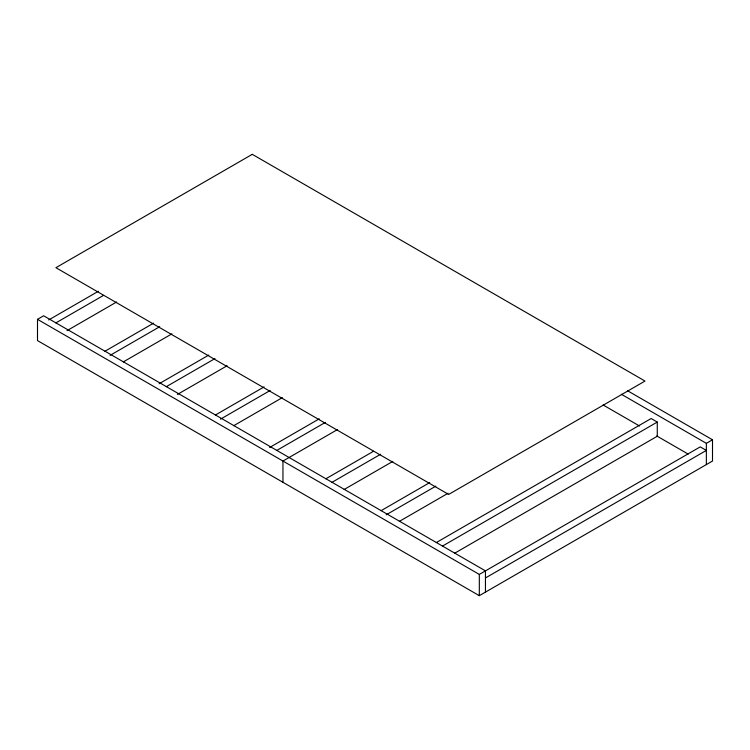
<?xml version="1.0" encoding="UTF-8"?>
<svg xmlns="http://www.w3.org/2000/svg" width="750" height="750" viewBox="0 0 750 750"><rect width="100%" height="100%" fill="white"/><g stroke="black" fill="none" stroke-linecap="round" stroke-linejoin="round"><path stroke-width="1.12" d="M627.478 390.703L712.5 439.791L712.5 461.044L479.316 595.669L37.5 340.594L37.5 319.331L43.641 315.787L485.456 570.872L485.456 592.125M48.703 319.95L98.353 291.281M55.856 322.913L103.481 295.416M67.003 330.647L116.653 301.978M104.944 351.253L153.581 323.166M110.062 355.378L159.722 326.709M123.244 361.941L171.881 333.863M159.159 383.719L208.809 355.05M166.303 386.681L214.95 358.594M177.45 394.416L227.109 365.747M215.4 415.022L264.037 386.934M220.519 419.147L270.178 390.478M233.691 425.719L282.338 397.631M269.616 447.488L319.266 418.828M276.759 450.45L325.406 422.362M337.566 429.516L282.956 461.044L282.956 482.306M325.856 478.791L373.481 451.294M331.988 482.334L380.634 454.256M344.147 489.488L392.794 461.4M381.084 510.675L429.722 482.597M386.203 514.8L435.853 486.141M399.375 521.372L448.012 493.284M436.303 542.559L651.141 418.528L657.272 422.072L657.272 436.247L454.603 553.256M442.444 546.103L657.272 422.072M37.5 319.331L479.316 574.416L700.228 446.878L706.359 450.413L485.456 577.959M621.337 394.247L706.359 443.334L712.5 439.791M603.122 404.981L639.562 426.019M656.766 435.956L688.144 454.069M706.359 443.334L706.359 464.587M479.316 574.416L479.316 595.669M252.272 154.331L55.913 267.694L448.641 494.438L645 381.066L252.272 154.331"/></g></svg>
